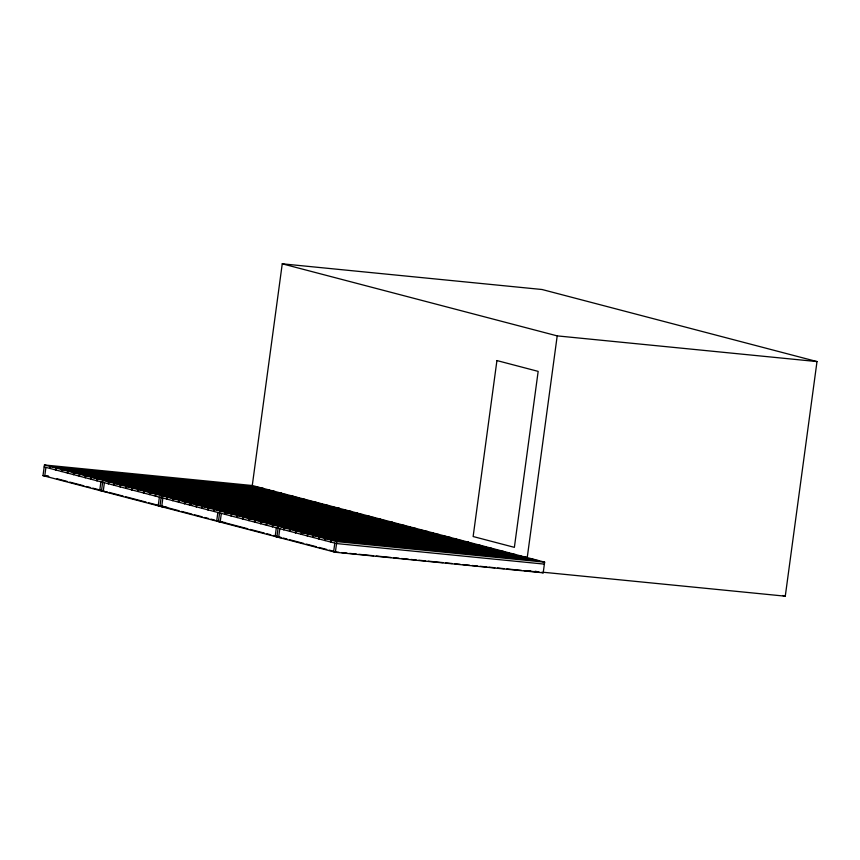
<?xml version="1.0" encoding="UTF-8"?>
<svg xmlns="http://www.w3.org/2000/svg" width="860" height="860" viewBox="0 0 860 860"><rect width="100%" height="100%" fill="white"/><g stroke="black" fill="none" stroke-linecap="round" stroke-linejoin="round"><path stroke-width="1.29" d="M325.155 540.574L325.424 538.618L330.928 540.058L539.145 560.72L544.638 562.161L543.197 572.814L335.368 552.26L43 475.623L44.441 464.97L252.281 485.524L257.774 486.964M45.913 467.378L44.741 476.085L48.741 476.472M49.676 468.367L49.944 466.41L44.441 464.97M50.073 468.474L50.342 466.518L55.846 467.958L263.676 488.512L258.183 487.072L49.944 466.41M55.578 469.915L55.846 467.958M55.965 470.012L56.222 468.055L264.063 488.609L269.556 490.049M61.458 471.452L61.727 469.495L56.222 468.055M61.845 471.56L62.114 469.603L67.607 471.043L275.447 491.597L269.943 490.157L61.727 469.495M67.349 473L67.607 471.043M67.736 473.097L67.994 471.14L275.834 491.694L281.327 493.135L73.498 472.581L67.994 471.14M73.229 474.537L73.498 472.581M73.616 474.645L73.874 472.688L281.714 493.242L287.219 494.683M79.109 476.085L79.378 474.129L73.874 472.688M79.496 476.182L79.765 474.225L85.258 475.666L293.099 496.22L287.595 494.779L79.378 474.129M85 477.623L85.258 475.666M85.387 477.73L85.645 475.773L293.486 496.327L298.979 497.768L91.149 477.214L85.645 475.773M90.88 479.171L91.149 477.214M91.267 479.267L91.536 477.311L299.366 497.865L304.87 499.305M96.761 480.708L97.029 478.751L91.536 477.311M97.148 480.815L97.416 478.859L108.414 481.74L316.243 502.294L305.246 499.413L97.029 478.751M100.91 481.793L99.728 490.49L103.727 490.888M103.211 491.404L104.393 482.707M108.145 483.696L108.414 481.74M108.553 483.804L108.811 481.847L316.652 502.401L322.156 503.842L114.316 483.288L108.811 481.847M114.047 485.244L114.316 483.288M114.434 485.341L114.703 483.385L322.532 503.938L328.036 505.379M119.938 486.781L120.196 484.825L114.703 483.385M120.325 486.878L120.583 484.933L126.087 486.373L333.916 506.927L328.423 505.487L120.196 484.825M125.818 488.329L126.087 486.373M126.205 488.426L126.463 486.47L334.303 507.024L339.808 508.464L131.967 487.91L126.463 486.47M131.698 489.867L131.967 487.91M132.085 489.963L132.354 488.018L340.184 508.561L345.688 510.012M137.589 491.404L137.847 489.458L132.354 488.018M137.976 491.512L138.234 489.555L143.738 490.995L351.568 511.549L346.075 510.109L137.847 489.458M143.47 492.952L143.738 490.995M143.856 493.049L144.125 491.092L351.955 511.646L357.459 513.087M149.35 494.489L149.619 492.543L144.125 491.092M149.737 494.597L150.005 492.64L155.499 494.081L363.726 514.731L374.723 517.623L166.883 497.069L155.886 494.177L155.628 496.134M155.241 496.037L155.499 494.081M159.379 497.123L158.208 505.82L163.529 506.346M162.862 498.037L161.691 506.733L167.012 507.26M166.625 499.015L166.883 497.069M167.023 499.123L167.291 497.166L375.121 517.72L380.625 519.16M172.527 500.563L172.785 498.617L167.291 497.166M172.914 500.671L173.172 498.714L178.676 500.154L386.892 520.805L392.396 522.246L184.556 501.692L179.063 500.251L178.794 502.208M178.407 502.111L178.676 500.154M184.287 503.648L184.556 501.692M184.674 503.756L184.943 501.799L392.773 522.353L398.277 523.794M190.178 505.196L190.436 503.24L184.943 501.799M190.565 505.293L190.823 503.337L196.327 504.777L404.544 525.438L410.048 526.879L202.207 506.325L196.714 504.885L196.446 506.841M196.058 506.733L196.327 504.777M201.95 508.281L202.207 506.325M202.326 508.378L202.595 506.422L410.424 526.976L415.928 528.416M207.83 509.819L208.088 507.862L202.595 506.422M208.217 509.926L208.475 507.97L213.979 509.41L422.195 530.061L433.193 532.942L225.363 512.388L214.366 509.507L214.097 511.463M213.71 511.367L213.979 509.41M217.859 512.452L216.677 521.149L222.009 521.676M221.343 513.366L220.16 522.063L225.492 522.59M225.094 514.344L225.363 512.388M225.503 514.452L225.761 512.495L433.601 533.049L439.094 534.49M230.996 515.892L231.265 513.936L225.761 512.495M231.383 516L231.652 514.043L237.145 515.484L445.362 536.135L450.866 537.575L243.025 517.021L237.532 515.581L237.263 517.537M236.876 517.44L237.145 515.484M242.767 518.978L243.025 517.021M243.154 519.074L243.412 517.129L451.253 537.683L456.746 539.123M252.141 486.502L282.252 263.816L542.047 289.508L817 361.576L785.277 596.184L542.8 572.212M248.648 520.526L248.916 518.569L243.412 517.129M249.034 520.622L249.303 518.666L254.797 520.106L463.013 540.757L468.517 542.208L260.677 521.654L255.183 520.214L254.915 522.16M254.538 522.063L254.797 520.106M260.419 523.611L260.677 521.654M260.806 523.708L261.064 521.751L468.904 542.305L474.397 543.746M266.299 525.148L266.568 523.192L261.064 521.751M266.686 525.245L266.955 523.288L272.448 524.74L480.675 545.39L491.673 548.271L283.832 527.717L272.835 524.837L272.566 526.793M272.19 526.685L272.448 524.74M276.329 527.771L275.157 536.479L278.446 536.801L273.329 535.457M279.812 528.685L278.629 537.392L281.295 537.65M283.563 529.674L283.832 527.717M283.972 529.781L284.241 527.825L492.07 548.379L497.575 549.819M289.476 531.222L289.734 529.265L284.241 527.825M289.852 531.319L290.121 529.362L295.614 530.813L503.842 551.464L509.335 552.905L301.505 532.351L296.001 530.91L295.743 532.867M295.356 532.759L295.614 530.813M301.237 534.307L301.505 532.351M301.623 534.404L301.892 532.447L509.722 553.001L515.226 554.442M307.127 535.844L307.385 533.888L301.892 532.447M307.504 535.952L307.772 533.995L313.276 535.436L521.493 556.087L526.986 557.527L319.157 536.973L313.653 535.533L313.395 537.489M313.008 537.392L313.276 535.436M318.888 538.93L319.157 536.973M319.275 539.037L319.544 537.081L527.373 557.635L532.877 559.075M324.779 540.478L325.037 538.521L319.544 537.081M330.659 542.015L330.928 540.058M331.046 542.122L331.304 540.166L336.808 541.606L544.638 562.161M334.798 543.101L333.626 551.808L338.958 552.335M335.368 552.26L336.808 541.606M527.277 557.237L557.205 335.884L282.252 263.816M557.205 335.884L817 361.576M310.75 500.853L102.91 480.299L101.469 490.952L104.135 491.21M43 475.623L48.332 476.15M149.619 492.543L357.835 513.194L363.339 514.635M369.219 516.172L161.39 495.629L159.949 506.282L162.615 506.54M104.307 491.512L107.21 491.802M172.785 498.617L381.012 519.268L386.505 520.708M190.436 503.24L398.664 523.89L404.157 525.331M208.088 507.862L416.315 528.524L421.808 529.964M427.7 531.501L219.859 510.947L218.418 521.601L222.417 521.998M231.265 513.936L439.481 534.597L444.986 536.038M248.916 518.569L457.133 539.22L462.637 540.66M266.568 523.192L474.784 543.842L480.288 545.294M486.169 546.831L278.339 526.277L276.898 536.93L280.887 537.328M289.734 529.265L497.951 549.916L503.455 551.357M307.385 533.888L515.613 554.549L521.106 555.99M325.037 538.521L533.264 559.172L538.758 560.612M544.38 564.117L336.539 543.563L44.172 466.926M526.814 570.632L530.813 571.029M534.812 571.416L538.812 571.814M341.613 552.593L346.945 553.12M349.612 553.388L356.276 554.044M358.942 554.302L373.595 555.754M376.261 556.022L390.913 557.474M393.579 557.731L398.911 558.258M401.566 558.527L408.231 559.183M410.897 559.441L416.229 559.967M418.895 560.236L425.55 560.892M428.215 561.161L442.868 562.612M445.534 562.87L452.199 563.526M454.865 563.794L460.197 564.321M462.852 564.579L469.517 565.246M472.183 565.504L477.515 566.03M480.181 566.299L486.835 566.955M488.953 567.159L494.833 567.75M497.499 568.009L504.154 568.664M506.819 568.933L521.472 570.384M524.138 570.642L538.801 572.093M782.686 595.507L785.277 596.184M541.456 572.351L543.197 572.814M535.608 571.362L538.166 572.029M189.178 504.39L191.737 505.067M56.986 478.751L67.22 481.439M69.767 482.105L83.839 485.792M86.398 486.459L90.235 487.469M92.794 488.136L103.028 490.823M109.059 492.404L123.13 496.091M125.689 496.757L146.146 502.122M148.705 502.799L158.939 505.476M164.98 507.056L179.041 510.743M181.6 511.421L191.834 514.097M194.392 514.774L202.068 516.785M204.626 517.451L208.464 518.462M211.023 519.128L214.85 520.139M223.45 522.385L247.755 528.76M250.303 529.427L264.375 533.114M266.933 533.78L270.771 534.791M283.209 538.048L287.036 539.059M289.594 539.725L303.666 543.413M306.224 544.079L316.458 546.766M319.017 547.433L326.682 549.443M329.24 550.12L333.078 551.12M496.929 360.566L473.14 536.533L514.377 547.347L538.166 371.38L496.929 360.566"/></g></svg>
